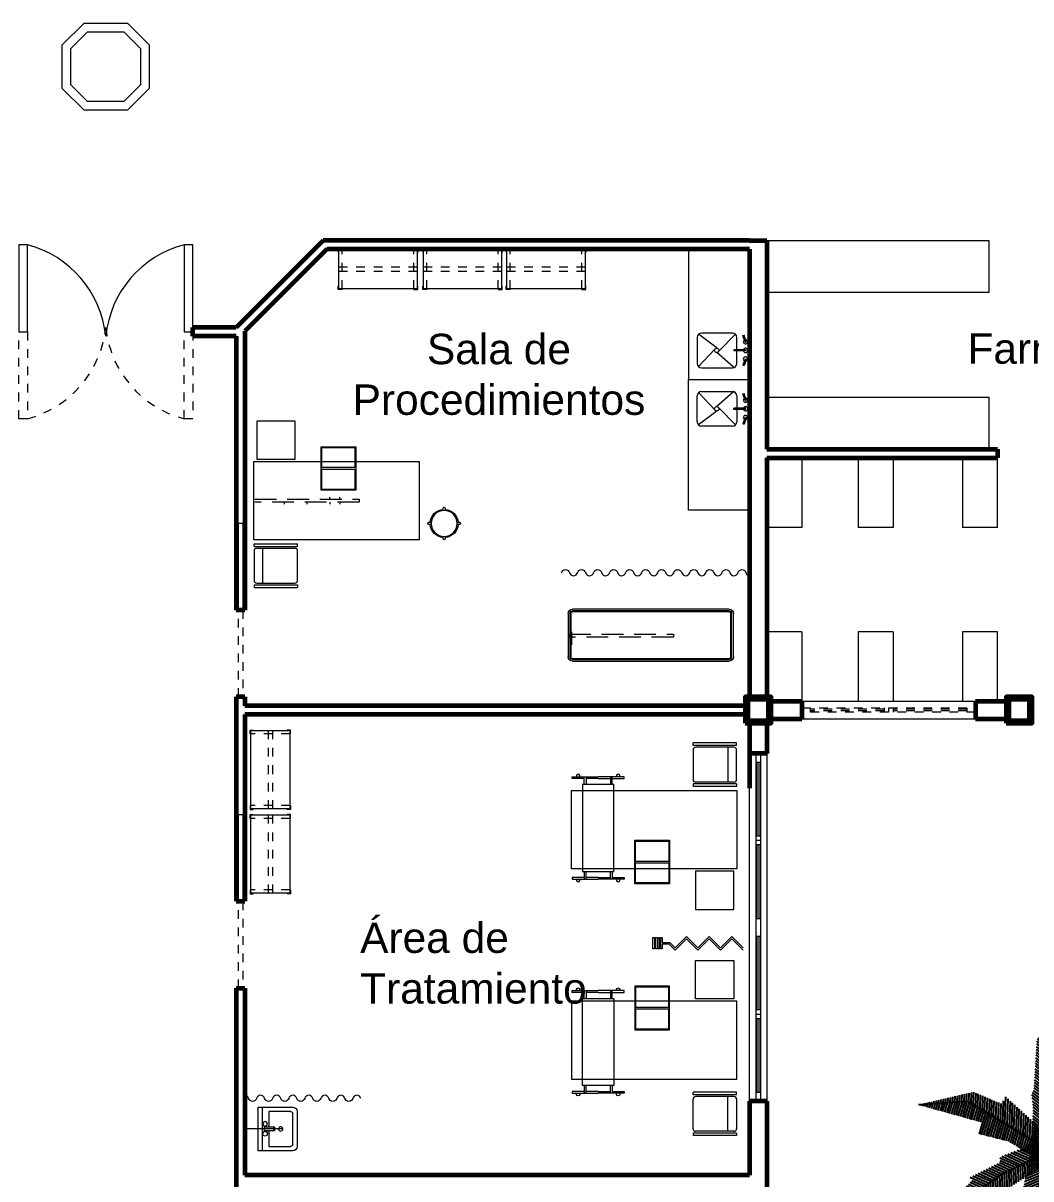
# Model space of a CAD drawing. Header units: millimetres. Extents: x 72 to 2370, y -203 to 794.
# Drawn here: x 1856.52 to 1868.11, y 282.69 to 295.98 of the extents above; entities that cross this region are included whole.
import ezdxf

# ---------------------------------------------------------------- set-up
doc = ezdxf.new("R2010")
doc.units = ezdxf.units.MM
for name, pattern in [('ACAD_ISO03W100', [30, 12, -18]), ('HIDDEN', [0.375, 0.25, -0.125]), ('HIDDEN5', [0.07, 0.04, -0.03])]:
    doc.linetypes.add(name, pattern=pattern)
doc.layers.add('BOSQUENUEVO', color=64, linetype='Continuous')
for name, color, linetype, lineweight in [('envolvente', 164, 'Continuous', 60), ('Estructura', 1, 'Continuous', 60), ('mobiliario', 252, 'Continuous', 9), ('puertas', 15, 'Continuous', 9), ('Texto', 250, 'Continuous', 9), ('ventanas', 132, 'Continuous', 9)]:
    doc.layers.add(name, color=color, linetype=linetype, lineweight=lineweight)
doc.styles.get("Standard").update_dxf_attribs({"font": 'arial.ttf'})

# ---------------------------------------------------------------- blocks, each defined once
blk = doc.blocks.new('10260204')
at = {"color": 8, "linetype": 'HIDDEN5'}
for p, q in [((0.05, -0.011), (0.05, -0.461)), ((0.873, -0.011), (0.873, -0.461)), ((0.011, -0.211), (0.911, -0.211)), ((0.011, -0.261), (0.911, -0.261))]:
    blk.add_line(p, q, dxfattribs=at)
for points in [[(0.05, -0.011), (0.05, -0.005), (0.005, -0.005), (0.005, -0.04), (0.011, -0.04)], [(0.873, -0.011), (0.873, -0.005), (0.918, -0.005), (0.918, -0.04), (0.911, -0.04)], [(0.05, -0.461), (0.05, -0.468), (0.005, -0.468), (0.005, -0.433), (0.011, -0.433)], [(0.873, -0.461), (0.873, -0.468), (0.918, -0.468), (0.918, -0.433), (0.911, -0.433)]]:
    blk.add_lwpolyline(points)
blk.add_lwpolyline([(0.011, -0.461), (0.011, -0.011), (0.911, -0.011), (0.911, -0.461)], close=True)
blk = doc.blocks.new('MESPRE')
for p, q in [((-0.9, 0), (0.9, 0)), ((-0.95, -0.55), (-0.95, -0.05)), ((-0.93, -0.55), (-0.93, -0.05)), ((-0.92, -0.55), (-0.92, -0.05)), ((-0.9, -0.02), (0.9, -0.02)), ((-0.9, -0.03), (0.9, -0.03)), ((0.92, -0.05), (0.92, -0.55)), ((0.93, -0.05), (0.93, -0.55)), ((0.95, -0.05), (0.95, -0.55)), ((0.9, -0.57), (-0.9, -0.57)), ((0.9, -0.58), (-0.9, -0.58)), ((0.9, -0.6), (-0.9, -0.6))]:
    blk.add_line(p, q)
for centre, radius, start, end in [((-0.9, -0.05), 0.05, 90, 180), ((-0.9, -0.05), 0.03, 90, 180), ((-0.9, -0.05), 0.02, 90, 180), ((0.9, -0.05), 0.05, 0, 90), ((0.9, -0.05), 0.03, 0, 90), ((0.9, -0.05), 0.02, 0, 90), ((-0.9, -0.55), 0.05, 180, 270), ((-0.9, -0.55), 0.03, 180, 270), ((-0.9, -0.55), 0.02, 180, 270), ((0.9, -0.55), 0.05, 270, 0), ((0.9, -0.55), 0.02, 270, 0), ((0.9, -0.55), 0.03, 270, 0)]:
    blk.add_arc(centre, radius, start, end)
blk = doc.blocks.new('31080102')
for points in [[(0.013, 0.149), (0.013, 0.175, 1), (-0.013, 0.175), (-0.013, 0.149)], [(-0.149, 0.013), (-0.175, 0.013, 1), (-0.175, -0.013), (-0.149, -0.013)], [(0.149, -0.013), (0.175, -0.013, 1), (0.175, 0.013), (0.149, 0.013)], [(-0.013, -0.149), (-0.013, -0.175, 1), (0.013, -0.175), (0.013, -0.149)]]:
    blk.add_lwpolyline(points, format="xyb")
blk.add_circle((0, 0), 0.15)
for start, end in [(94.4117, 175.5883), (4.4117, 85.5883), (184.4117, 265.5883), (274.4117, 355.5883)]:
    blk.add_arc((0, 0), 0.162, start, end)
blk = doc.blocks.new('M')
at = {"layer": 'mobiliario'}
for p, q in [((-0.62, 0.8), (-0.32, 0.8)), ((-0.62, 0.78), (-0.62, 0.8)), ((-0.48, 0.71), (-0.48, 0.8)), ((-0.48, 0.8), (-0.46, 0.8)), ((-0.46, 0.8), (-0.46, 0.71)), ((-0.02, 0.8), (-0.32, 0.8)), ((-0.18, 0.8), (-0.18, 0.71)), ((-0.16, 0.8), (-0.18, 0.8)), ((-0.16, 0.71), (-0.16, 0.8)), ((-0.02, 0.78), (-0.02, 0.8)), ((-0.48, 0.78), (-0.62, 0.78)), ((-0.32, 0.78), (-0.46, 0.78)), ((-0.32, 0.78), (-0.18, 0.78)), ((-0.16, 0.78), (-0.02, 0.78)), ((-0.48, -0.36), (-0.62, -0.36)), ((-0.62, -0.36), (-0.62, -0.38)), ((-0.62, -0.38), (-0.32, -0.38)), ((-0.48, -0.29), (-0.48, -0.38)), ((-0.48, -0.38), (-0.46, -0.38)), ((-0.46, -0.38), (-0.46, -0.29)), ((-0.32, -0.36), (-0.46, -0.36)), ((-0.32, -0.36), (-0.18, -0.36)), ((-0.02, -0.38), (-0.32, -0.38)), ((-0.18, -0.38), (-0.18, -0.29)), ((-0.16, -0.38), (-0.18, -0.38)), ((-0.16, -0.29), (-0.16, -0.38)), ((-0.16, -0.36), (-0.02, -0.36)), ((-0.02, -0.36), (-0.02, -0.38))]:
    blk.add_line(p, q, dxfattribs=at)
blk.add_lwpolyline([(-0.5, 0.71), (-0.5, -0.29), (-0.14, -0.29), (-0.14, 0.71)], close=True, dxfattribs=at)
for centre, start, end in [((-0.55, 0.81), 330, 210), ((-0.09, 0.81), 330, 210), ((-0.55, -0.39), 150, 30), ((-0.09, -0.39), 150, 30)]:
    blk.add_arc(centre, 0.02, start, end, dxfattribs=at)
blk = doc.blocks.new('LAVV')
for p, q in [((0, 0.25), (0, -0.25)), ((0.4, 0.25), (0, 0.25)), ((0.05, 0.25), (0.05, -0.25)), ((0.125, 0.2), (0.375, 0.2)), ((0.125, 0.019), (0.125, 0.2)), ((0.4, 0.175), (0.4, -0.175)), ((0.45, -0.2), (0.45, 0.2)), ((0.125, -0.2), (0.125, -0.019)), ((0, -0.25), (0.4, -0.25)), ((0.375, -0.2), (0.125, -0.2))]:
    blk.add_line(p, q)
for points in [[(0.275, 0), (-0.15, 0)], [(0.181, 0.019), (0.181, -0.019), (0.069, -0.019), (0.069, 0.019), (0.181, 0.019)], [(0.181, 0.019), (0.194, 0.019), (0.194, -0.019), (0.181, -0.019)]]:
    blk.add_lwpolyline(points)
for points in [[(0.093, 0.031), (0.108, 0.05), (0.103, 0.074), (0.081, 0.084), (0.06, 0.074), (0.054, 0.05), (0.069, 0.031)], [(0.093, -0.031), (0.108, -0.05), (0.103, -0.074), (0.081, -0.084), (0.06, -0.074), (0.054, -0.05), (0.069, -0.031)]]:
    blk.add_lwpolyline(points, close=True)
blk.add_circle((0.262, 0), 0.025)
for centre, radius, start, end in [((0.375, 0.175), 0.025, 0, 90), ((0.4, 0.2), 0.05, 0, 90), ((0.375, -0.175), 0.025, 270, 0), ((0.4, -0.2), 0.05, 270, 0)]:
    blk.add_arc(centre, radius, start, end)
blk = doc.blocks.new('*X73')
at = {"color": 0}
for p, q in [((6.863, 6.924), (7.084, 7.017)), ((6.875, 6.983), (6.984, 7.029)), ((6.804, 6.629), (7.242, 6.812)), ((6.816, 6.688), (7.263, 6.874)), ((6.827, 6.747), (7.284, 6.937)), ((6.839, 6.806), (7.285, 6.992)), ((6.851, 6.865), (7.185, 7.004)), ((6.756, 6.392), (7.158, 6.56)), ((6.768, 6.451), (7.179, 6.623)), ((6.78, 6.511), (7.2, 6.686)), ((6.792, 6.57), (7.221, 6.749)), ((6.702, 6.153), (7.074, 6.308)), ((6.718, 6.214), (7.095, 6.371)), ((6.731, 6.273), (7.116, 6.434)), ((6.743, 6.333), (7.137, 6.497)), ((6.614, 5.9), (6.991, 6.057)), ((6.635, 5.963), (7.012, 6.12)), ((6.657, 6.026), (7.032, 6.182)), ((6.68, 6.09), (7.053, 6.245)), ((6.616, 5.684), (6.907, 5.805)), ((6.619, 5.848), (6.97, 5.994)), ((6.625, 5.796), (6.949, 5.931)), ((6.627, 5.742), (6.928, 5.868)), ((6.573, 5.449), (6.823, 5.553)), ((6.584, 5.508), (6.844, 5.616)), ((6.594, 5.566), (6.865, 5.679)), ((6.605, 5.625), (6.886, 5.742)), ((6.529, 5.214), (6.739, 5.302)), ((6.54, 5.273), (6.76, 5.365)), ((6.551, 5.332), (6.781, 5.428)), ((6.562, 5.39), (6.802, 5.49)), ((6.486, 4.98), (6.655, 5.05)), ((6.497, 5.038), (6.676, 5.113)), ((6.508, 5.097), (6.697, 5.176)), ((6.519, 5.156), (6.718, 5.239)), ((6.443, 4.745), (6.571, 4.798)), ((6.454, 4.803), (6.592, 4.861)), ((6.464, 4.862), (6.613, 4.924)), ((6.475, 4.921), (6.634, 4.987)), ((6.446, 4.692), (6.551, 4.736)), ((6.466, 4.646), (6.53, 4.673)), ((6.485, 4.6), (6.509, 4.61))]:
    blk.add_line(p, q, dxfattribs=at)
blk = doc.blocks.new('*X74')
at = {"color": 0}
for p, q in [((7.462, 6.51), (7.233, 6.785)), ((7.48, 6.566), (7.252, 6.841)), ((7.499, 6.622), (7.27, 6.896)), ((7.518, 6.678), (7.289, 6.952)), ((7.536, 6.733), (7.376, 6.926)), ((7.388, 6.287), (7.159, 6.562)), ((7.406, 6.343), (7.177, 6.617)), ((7.425, 6.399), (7.196, 6.673)), ((7.443, 6.454), (7.215, 6.729)), ((7.295, 6.008), (7.066, 6.283)), ((7.313, 6.064), (7.084, 6.338)), ((7.332, 6.119), (7.103, 6.394)), ((7.35, 6.175), (7.122, 6.45)), ((7.369, 6.231), (7.14, 6.506)), ((7.22, 5.785), (6.991, 6.059)), ((7.239, 5.84), (7.01, 6.115)), ((7.257, 5.896), (7.029, 6.171)), ((7.276, 5.952), (7.047, 6.227)), ((7.071, 5.573), (6.899, 5.78)), ((7.104, 5.612), (6.917, 5.836)), ((7.137, 5.65), (6.936, 5.892)), ((7.17, 5.689), (6.954, 5.948)), ((7.202, 5.729), (6.973, 6.003)), ((6.991, 5.357), (6.824, 5.557)), ((7.01, 5.412), (6.843, 5.613)), ((7.029, 5.467), (6.861, 5.669)), ((7.048, 5.522), (6.88, 5.724)), ((6.896, 5.08), (6.731, 5.278)), ((6.915, 5.136), (6.75, 5.334)), ((6.934, 5.191), (6.768, 5.39)), ((6.953, 5.246), (6.787, 5.445)), ((6.972, 5.301), (6.806, 5.501)), ((6.81, 4.871), (6.657, 5.055)), ((6.838, 4.915), (6.675, 5.111)), ((6.857, 4.97), (6.694, 5.166)), ((6.877, 5.025), (6.713, 5.222)), ((6.649, 4.674), (6.564, 4.776)), ((6.684, 4.71), (6.582, 4.831)), ((6.718, 4.747), (6.601, 4.887)), ((6.748, 4.788), (6.62, 4.943)), ((6.779, 4.83), (6.638, 4.999)), ((6.535, 4.576), (6.508, 4.608)), ((6.58, 4.601), (6.527, 4.664)), ((6.614, 4.637), (6.545, 4.72))]:
    blk.add_line(p, q, dxfattribs=at)
blk = doc.blocks.new('*X77')
at = {"color": 0}
for p, q in [((6.578, 7.011), (6.971, 6.833)), ((6.644, 7.036), (7.03, 6.861)), ((6.709, 7.061), (7.089, 6.889)), ((6.775, 7.087), (7.149, 6.917)), ((6.84, 7.112), (7.208, 6.945)), ((6.906, 7.137), (7.267, 6.974)), ((6.972, 7.162), (7.271, 7.027)), ((7.037, 7.187), (7.198, 7.115)), ((7.103, 7.212), (7.124, 7.203)), ((6.204, 6.851), (6.616, 6.665)), ((6.215, 6.791), (6.556, 6.637)), ((6.25, 6.885), (6.675, 6.693)), ((6.316, 6.91), (6.734, 6.721)), ((6.381, 6.936), (6.793, 6.749)), ((6.447, 6.961), (6.852, 6.777)), ((6.512, 6.986), (6.912, 6.805)), ((5.734, 6.515), (6.062, 6.367)), ((5.792, 6.544), (6.109, 6.4)), ((5.85, 6.572), (6.156, 6.434)), ((5.908, 6.601), (6.203, 6.467)), ((5.966, 6.63), (6.26, 6.496)), ((6.023, 6.658), (6.319, 6.524)), ((6.081, 6.687), (6.379, 6.552)), ((6.139, 6.716), (6.438, 6.581)), ((6.197, 6.744), (6.497, 6.609)), ((5.524, 6.281), (5.78, 6.165)), ((5.56, 6.429), (5.921, 6.266)), ((5.563, 6.318), (5.827, 6.199)), ((5.601, 6.356), (5.874, 6.232)), ((5.618, 6.458), (5.968, 6.299)), ((5.676, 6.486), (6.015, 6.333)), ((5.255, 6.019), (5.45, 5.93)), ((5.293, 6.056), (5.497, 5.963)), ((5.332, 6.093), (5.544, 5.997)), ((5.37, 6.131), (5.591, 6.031)), ((5.409, 6.168), (5.638, 6.064)), ((5.447, 6.206), (5.686, 6.098)), ((5.486, 6.243), (5.733, 6.131)), ((5.072, 5.772), (5.168, 5.728)), ((5.092, 5.818), (5.215, 5.762)), ((5.112, 5.864), (5.262, 5.795)), ((5.139, 5.906), (5.309, 5.829)), ((5.178, 5.944), (5.356, 5.863)), ((5.216, 5.981), (5.403, 5.896)), ((5.013, 5.634), (5.027, 5.627)), ((5.032, 5.68), (5.074, 5.661)), ((5.052, 5.726), (5.121, 5.695))]:
    blk.add_line(p, q, dxfattribs=at)
blk = doc.blocks.new('*X78')
at = {"color": 0}
for p, q in [((6.857, 6.488), (6.848, 6.775)), ((6.906, 6.519), (6.897, 6.798)), ((6.955, 6.55), (6.947, 6.822)), ((7.004, 6.582), (6.996, 6.845)), ((7.053, 6.613), (7.045, 6.868)), ((7.102, 6.644), (7.095, 6.892)), ((7.151, 6.675), (7.144, 6.915)), ((7.2, 6.707), (7.193, 6.939)), ((7.249, 6.738), (7.243, 6.962)), ((7.298, 6.769), (7.292, 6.985)), ((7.348, 6.8), (7.343, 6.941)), ((7.397, 6.832), (7.395, 6.88)), ((6.315, 6.202), (6.306, 6.518)), ((6.365, 6.206), (6.355, 6.541)), ((6.415, 6.21), (6.404, 6.565)), ((6.464, 6.238), (6.454, 6.588)), ((6.513, 6.269), (6.503, 6.611)), ((6.562, 6.3), (6.552, 6.635)), ((6.611, 6.332), (6.601, 6.658)), ((6.66, 6.363), (6.651, 6.681)), ((6.71, 6.394), (6.7, 6.705)), ((6.759, 6.425), (6.749, 6.728)), ((6.808, 6.457), (6.799, 6.752)), ((5.922, 5.972), (5.913, 6.261)), ((5.971, 6.002), (5.962, 6.296)), ((6.02, 6.031), (6.011, 6.331)), ((6.069, 6.061), (6.06, 6.366)), ((6.118, 6.09), (6.109, 6.401)), ((6.168, 6.12), (6.158, 6.436)), ((6.217, 6.15), (6.207, 6.471)), ((6.266, 6.179), (6.256, 6.494)), ((5.578, 5.765), (5.57, 6.016)), ((5.627, 5.795), (5.619, 6.051)), ((5.676, 5.824), (5.668, 6.086)), ((5.725, 5.854), (5.717, 6.121)), ((5.775, 5.883), (5.766, 6.156)), ((5.824, 5.913), (5.815, 6.191)), ((5.873, 5.942), (5.864, 6.226)), ((5.233, 5.586), (5.228, 5.771)), ((5.283, 5.587), (5.277, 5.806)), ((5.332, 5.617), (5.326, 5.841)), ((5.382, 5.647), (5.375, 5.876)), ((5.431, 5.676), (5.424, 5.911)), ((5.48, 5.706), (5.473, 5.946)), ((5.529, 5.735), (5.522, 5.981)), ((5.033, 5.606), (5.032, 5.631)), ((5.083, 5.601), (5.081, 5.666)), ((5.133, 5.596), (5.13, 5.701)), ((5.183, 5.591), (5.179, 5.736))]:
    blk.add_line(p, q, dxfattribs=at)
blk = doc.blocks.new('*X80')
at = {"color": 0}
for p, q in [((7.304, 7.045), (7.495, 7.177)), ((7.306, 7.108), (7.432, 7.195)), ((7.307, 6.987), (7.558, 7.16)), ((7.309, 7.17), (7.369, 7.212)), ((7.359, 6.962), (7.62, 7.142)), ((7.41, 6.936), (7.683, 7.125)), ((7.461, 6.911), (7.746, 7.107)), ((7.513, 6.886), (7.808, 7.09)), ((7.564, 6.861), (7.871, 7.073)), ((7.615, 6.835), (7.934, 7.055)), ((7.667, 6.81), (7.997, 7.038)), ((7.718, 6.785), (8.059, 7.02)), ((7.769, 6.759), (8.122, 7.003)), ((7.821, 6.734), (8.185, 6.985)), ((7.872, 6.709), (8.247, 6.968)), ((7.924, 6.683), (8.31, 6.95)), ((7.975, 6.658), (8.373, 6.933)), ((8.026, 6.633), (8.436, 6.915)), ((8.078, 6.608), (8.498, 6.898)), ((8.129, 6.582), (8.561, 6.88)), ((8.18, 6.557), (8.624, 6.863)), ((8.232, 6.532), (8.686, 6.845)), ((8.283, 6.506), (8.749, 6.828)), ((8.334, 6.481), (8.812, 6.81)), ((8.386, 6.456), (8.769, 6.72)), ((8.437, 6.43), (8.747, 6.644)), ((8.489, 6.405), (8.791, 6.614)), ((8.54, 6.38), (8.835, 6.584)), ((8.591, 6.354), (8.879, 6.553)), ((8.643, 6.329), (8.924, 6.523)), ((8.694, 6.304), (8.968, 6.493)), ((8.745, 6.279), (9.012, 6.462)), ((8.797, 6.253), (9.056, 6.432)), ((8.848, 6.228), (9.1, 6.402)), ((8.899, 6.203), (9.144, 6.371)), ((8.951, 6.177), (9.188, 6.341)), ((9.002, 6.152), (9.232, 6.311)), ((9.054, 6.127), (9.276, 6.28)), ((9.105, 6.101), (9.296, 6.233)), ((9.156, 6.076), (9.313, 6.184)), ((9.188, 6.037), (9.33, 6.136)), ((9.212, 5.993), (9.348, 6.087)), ((9.236, 5.949), (9.365, 6.038)), ((9.26, 5.905), (9.382, 5.989)), ((9.284, 5.86), (9.399, 5.94)), ((9.308, 5.816), (9.416, 5.891)), ((9.332, 5.772), (9.434, 5.842)), ((9.356, 5.728), (9.451, 5.793)), ((9.38, 5.684), (9.468, 5.744)), ((9.404, 5.64), (9.485, 5.696)), ((9.428, 5.596), (9.502, 5.647)), ((9.452, 5.551), (9.519, 5.598)), ((9.476, 5.507), (9.537, 5.549)), ((9.5, 5.463), (9.554, 5.5)), ((9.524, 5.419), (9.571, 5.451)), ((9.549, 5.375), (9.588, 5.402)), ((9.573, 5.331), (9.605, 5.353)), ((9.597, 5.287), (9.623, 5.304)), ((9.621, 5.242), (9.64, 5.256)), ((9.645, 5.198), (9.657, 5.207)), ((9.669, 5.154), (9.674, 5.158))]:
    blk.add_line(p, q, dxfattribs=at)
blk = doc.blocks.new('*X79')
at = {"color": 0}
for p, q in [((7.234, 6.712), (7.423, 6.93)), ((7.259, 6.818), (7.377, 6.953)), ((7.273, 6.681), (7.47, 6.907)), ((7.285, 6.924), (7.33, 6.976)), ((7.32, 6.659), (7.516, 6.884)), ((7.366, 6.636), (7.562, 6.861)), ((7.412, 6.613), (7.609, 6.839)), ((7.459, 6.59), (7.655, 6.816)), ((7.505, 6.567), (7.702, 6.793)), ((7.551, 6.544), (7.748, 6.77)), ((7.598, 6.521), (7.794, 6.747)), ((7.644, 6.498), (7.841, 6.724)), ((7.69, 6.475), (7.887, 6.701)), ((7.737, 6.452), (7.934, 6.679)), ((7.783, 6.43), (7.98, 6.656)), ((7.829, 6.407), (8.026, 6.633)), ((7.876, 6.384), (8.073, 6.61)), ((7.922, 6.361), (8.119, 6.587)), ((7.969, 6.338), (8.165, 6.564)), ((8.005, 6.304), (8.212, 6.541)), ((8.041, 6.269), (8.258, 6.519)), ((8.078, 6.235), (8.305, 6.496)), ((8.114, 6.201), (8.351, 6.473)), ((8.151, 6.167), (8.397, 6.45)), ((8.187, 6.132), (8.444, 6.427)), ((8.224, 6.098), (8.49, 6.404)), ((8.26, 6.064), (8.537, 6.381)), ((8.297, 6.03), (8.583, 6.359)), ((8.333, 5.995), (8.629, 6.336)), ((8.37, 5.961), (8.676, 6.313)), ((8.406, 5.927), (8.722, 6.29)), ((8.443, 5.893), (8.769, 6.267)), ((8.648, 6.052), (8.815, 6.244)), ((8.686, 6.02), (8.861, 6.221)), ((8.723, 5.986), (8.908, 6.199)), ((8.76, 5.953), (8.954, 6.176)), ((8.797, 5.919), (9.001, 6.153)), ((8.835, 5.886), (9.047, 6.13)), ((8.872, 5.853), (9.093, 6.107)), ((8.909, 5.819), (9.14, 6.084)), ((8.946, 5.786), (9.179, 6.053)), ((8.983, 5.752), (9.204, 6.006)), ((9.021, 5.719), (9.23, 5.959)), ((9.058, 5.686), (9.255, 5.913)), ((9.095, 5.652), (9.281, 5.866)), ((9.132, 5.619), (9.306, 5.819)), ((9.169, 5.585), (9.332, 5.772)), ((9.207, 5.552), (9.358, 5.725)), ((9.244, 5.518), (9.383, 5.678)), ((9.281, 5.485), (9.409, 5.632)), ((9.318, 5.452), (9.434, 5.585)), ((9.355, 5.418), (9.46, 5.538)), ((9.393, 5.385), (9.485, 5.491)), ((9.43, 5.351), (9.511, 5.444)), ((9.467, 5.318), (9.536, 5.397)), ((9.504, 5.285), (9.562, 5.351)), ((9.542, 5.251), (9.587, 5.304)), ((9.579, 5.218), (9.613, 5.257)), ((9.616, 5.184), (9.638, 5.21)), ((9.653, 5.151), (9.664, 5.163))]:
    blk.add_line(p, q, dxfattribs=at)
blk = doc.blocks.new('*X76')
at = {"color": 0}
for p, q in [((7.324, 6.95), (7.329, 6.95)), ((7.352, 6.9), (7.364, 6.9)), ((7.379, 6.85), (7.398, 6.85)), ((7.407, 6.8), (7.433, 6.8)), ((7.435, 6.75), (7.467, 6.75)), ((7.463, 6.7), (7.502, 6.7)), ((7.491, 6.65), (7.536, 6.65)), ((7.519, 6.6), (7.571, 6.6)), ((7.546, 6.55), (7.605, 6.55)), ((7.574, 6.5), (7.64, 6.5)), ((7.602, 6.45), (7.675, 6.45)), ((7.63, 6.4), (7.709, 6.4)), ((7.658, 6.35), (7.744, 6.35)), ((7.686, 6.3), (7.778, 6.3)), ((7.714, 6.25), (7.813, 6.25)), ((7.741, 6.2), (7.847, 6.2)), ((7.769, 6.15), (7.882, 6.15)), ((7.797, 6.1), (7.917, 6.1)), ((7.825, 6.05), (7.951, 6.05)), ((7.853, 6), (7.986, 6)), ((7.881, 5.95), (8.02, 5.95)), ((7.909, 5.9), (8.055, 5.9)), ((7.936, 5.85), (8.089, 5.85)), ((7.964, 5.8), (8.124, 5.8)), ((7.992, 5.75), (8.158, 5.75)), ((8.02, 5.7), (8.193, 5.7)), ((8.048, 5.65), (8.228, 5.65)), ((8.076, 5.6), (8.262, 5.6)), ((8.103, 5.55), (8.297, 5.55)), ((8.131, 5.5), (8.331, 5.5)), ((8.159, 5.45), (8.366, 5.45)), ((8.187, 5.4), (8.301, 5.4)), ((8.215, 5.35), (8.31, 5.35)), ((8.243, 5.3), (8.319, 5.3)), ((8.271, 5.25), (8.329, 5.25)), ((8.288, 5.2), (8.338, 5.2)), ((8.3, 5.15), (8.347, 5.15)), ((8.313, 5.1), (8.356, 5.1)), ((8.325, 5.05), (8.366, 5.05)), ((8.338, 5), (8.375, 5)), ((8.35, 4.95), (8.384, 4.95)), ((8.363, 4.9), (8.393, 4.9)), ((8.375, 4.85), (8.402, 4.85)), ((8.388, 4.8), (8.412, 4.8)), ((8.4, 4.75), (8.421, 4.75)), ((8.413, 4.7), (8.43, 4.7)), ((8.425, 4.65), (8.439, 4.65)), ((8.438, 4.6), (8.449, 4.6)), ((8.45, 4.55), (8.458, 4.55)), ((8.463, 4.5), (8.467, 4.5)), ((8.475, 4.45), (8.476, 4.45))]:
    blk.add_line(p, q, dxfattribs=at)
blk = doc.blocks.new('*X75')
at = {"color": 0}
for p, q in [((7.306, 6.959), (7.314, 6.968)), ((7.316, 6.896), (7.34, 6.922)), ((7.326, 6.832), (7.365, 6.876)), ((7.335, 6.769), (7.391, 6.83)), ((7.345, 6.705), (7.416, 6.783)), ((7.355, 6.642), (7.442, 6.737)), ((7.364, 6.578), (7.468, 6.691)), ((7.374, 6.515), (7.493, 6.645)), ((7.384, 6.451), (7.519, 6.599)), ((7.393, 6.388), (7.545, 6.553)), ((7.403, 6.324), (7.57, 6.507)), ((7.413, 6.261), (7.596, 6.461)), ((7.423, 6.197), (7.622, 6.415)), ((7.432, 6.134), (7.647, 6.369)), ((7.442, 6.07), (7.673, 6.323)), ((7.452, 6.006), (7.699, 6.277)), ((7.461, 5.943), (7.724, 6.231)), ((7.471, 5.879), (7.75, 6.185)), ((7.481, 5.816), (7.776, 6.139)), ((7.49, 5.752), (7.801, 6.093)), ((7.5, 5.689), (7.827, 6.047)), ((7.645, 5.773), (7.853, 6.001)), ((7.664, 5.72), (7.878, 5.955)), ((7.684, 5.668), (7.904, 5.908)), ((7.703, 5.615), (7.929, 5.862)), ((7.723, 5.562), (7.955, 5.816)), ((7.742, 5.509), (7.981, 5.77)), ((7.51, 5.625), (7.557, 5.677)), ((7.761, 5.456), (8.006, 5.724)), ((7.781, 5.403), (8.032, 5.678)), ((7.8, 5.35), (8.058, 5.632)), ((7.82, 5.297), (8.083, 5.586)), ((7.839, 5.245), (8.109, 5.54)), ((7.859, 5.192), (8.135, 5.494)), ((7.878, 5.139), (8.16, 5.448)), ((7.897, 5.086), (8.186, 5.402)), ((8.008, 5.132), (8.212, 5.356)), ((8.036, 5.09), (8.237, 5.31)), ((8.065, 5.047), (8.263, 5.264)), ((8.094, 5.004), (8.284, 5.213)), ((8.122, 4.962), (8.299, 5.155)), ((8.151, 4.919), (8.313, 5.097)), ((8.18, 4.876), (8.328, 5.038)), ((8.209, 4.834), (8.343, 4.98)), ((8.237, 4.791), (8.357, 4.922)), ((8.266, 4.748), (8.372, 4.864)), ((8.295, 4.705), (8.386, 4.806)), ((8.323, 4.663), (8.401, 4.747)), ((8.352, 4.62), (8.415, 4.689)), ((8.381, 4.577), (8.43, 4.631)), ((8.41, 4.535), (8.444, 4.573)), ((8.438, 4.492), (8.459, 4.515)), ((8.467, 4.449), (8.473, 4.456))]:
    blk.add_line(p, q, dxfattribs=at)
blk = doc.blocks.new('ARB16')
for points in [[(0.025, -0.003), (-0.153, 2.167)], [(0.025, -0.003), (0.504, 0.913), (1.281, 1.916)], [(0.025, -0.003), (-1.497, 0.92), (-2.419, 0.857)], [(0.025, -0.003), (1.656, 0.535), (2.249, 0.926)], [(0.025, -0.003), (-0.908, -0.446), (-1.941, -1.184)], [(0.025, -0.003), (-0.663, -2.069)], [(0.025, -0.003), (1.623, -0.79), (2.065, -1.602)], [(0.025, -0.003), (0.861, -1.504), (1.033, -2.192)]]:
    blk.add_lwpolyline(points)
at = {"xscale": -0.8550237249794747, "yscale": 0.8550237249794747, "zscale": 0.8550237249794747}
for name, p, rotation in [('*X73', (-4.622, 7.283), 166.2803685724027), ('*X74', (-4.622, 7.283), 166.2803685724027), ('*X77', (6.238, 6.005), 87.7934113527195), ('*X78', (6.238, 6.005), 87.7934113527195), ('*X80', (-1.655, -8.481), 302.5390603787091), ('*X79', (-1.655, -8.481), 302.5390603787091), ('*X75', (-0.524, 8.622), 137.3938790022308), ('*X76', (-0.524, 8.622), 137.3938790022308)]:
    blk.add_blockref(name, p, dxfattribs=dict(at, rotation=rotation))
at = {"xscale": 0.8550237249794747, "yscale": 0.8550237249794747, "zscale": 0.8550237249794747}
for name in ['*X77', '*X73', '*X80', '*X78', '*X74', '*X79', '*X75', '*X76']:
    blk.add_blockref(name, (-6.217, -5.98), dxfattribs=at)

msp = doc.modelspace()

# ---------------------------------------------------------------- linework, layer by layer
at = {"layer": 'envolvente'}
for p, q in [((1859.974, 293.48), (1858.974, 292.48)), ((1860.015, 293.38), (1859.074, 292.439)), ((1864.874, 293.48), (1859.974, 293.48)), ((1864.874, 293.38), (1860.015, 293.38)), ((1864.874, 293.48), (1865.074, 293.48)), ((1864.874, 293.38), (1864.874, 288.23)), ((1865.074, 293.48), (1865.074, 291.08)), ((1858.974, 292.48), (1858.474, 292.48)), ((1858.474, 292.38), (1858.474, 292.48)), ((1859.074, 292.439), (1859.074, 289.23)), ((1858.974, 292.38), (1858.474, 292.38)), ((1858.974, 292.38), (1858.974, 289.23)), ((1865.074, 291.08), (1867.724, 291.08)), ((1865.074, 290.98), (1865.074, 288.23)), ((1865.074, 290.98), (1867.724, 290.98)), ((1867.724, 291.08), (1867.724, 290.98)), ((1859.074, 289.23), (1858.974, 289.23)), ((1858.974, 288.23), (1858.974, 285.88)), ((1859.074, 288.23), (1858.974, 288.23)), ((1859.074, 288.23), (1859.074, 288.13)), ((1864.824, 288.13), (1859.074, 288.13)), ((1865.124, 288.18), (1865.474, 288.18)), ((1865.474, 288.18), (1865.474, 287.98)), ((1867.474, 288.18), (1867.824, 288.18)), ((1867.474, 288.18), (1867.474, 287.98)), ((1859.074, 288.03), (1859.074, 285.88)), ((1864.824, 288.03), (1859.074, 288.03)), ((1864.874, 287.93), (1864.874, 287.58)), ((1864.874, 287.93), (1864.874, 287.18)), ((1865.074, 287.93), (1865.074, 287.58)), ((1865.124, 287.98), (1865.474, 287.98)), ((1867.474, 287.98), (1867.824, 287.98)), ((1865.074, 287.58), (1864.874, 287.58)), ((1858.974, 285.88), (1859.074, 285.88)), ((1858.974, 284.88), (1858.974, 282.53)), ((1858.974, 284.88), (1859.074, 284.88)), ((1859.074, 284.88), (1859.074, 282.73)), ((1865.074, 283.58), (1864.874, 283.58)), ((1864.874, 283.58), (1864.874, 282.73)), ((1865.074, 283.58), (1865.074, 282.58)), ((1864.874, 282.73), (1859.074, 282.73))]:
    msp.add_line(p, q, dxfattribs=at)
at = {"layer": 'envolvente', "lineweight": 9}
for p, q in [((1865.474, 288.18), (1867.474, 288.18)), ((1865.474, 287.98), (1867.474, 287.98)), ((1864.874, 283.58), (1864.874, 287.58)), ((1865.074, 287.58), (1865.074, 283.58))]:
    msp.add_line(p, q, dxfattribs=at)
at = {"layer": 'Estructura'}
for points in [[(1864.824, 287.93), (1865.124, 287.93), (1865.124, 288.23), (1864.824, 288.23)], [(1864.854, 287.96), (1865.094, 287.96), (1865.094, 288.2), (1864.854, 288.2)], [(1867.824, 287.93), (1868.124, 287.93), (1868.124, 288.23), (1867.824, 288.23)], [(1867.854, 287.96), (1868.094, 287.96), (1868.094, 288.2), (1867.854, 288.2)]]:
    msp.add_lwpolyline(points, close=True, dxfattribs=at)
at = {"layer": 'mobiliario'}
for p, q in [((1865.074, 293.48), (1867.624, 293.48)), ((1867.624, 293.48), (1867.624, 292.88)), ((1867.624, 292.88), (1865.074, 292.88)), ((1864.272, 292.366), (1864.272, 292.066)), ((1864.678, 292.416), (1864.322, 292.416)), ((1864.728, 292.066), (1864.728, 292.366)), ((1864.322, 292.016), (1864.678, 292.016)), ((1864.272, 291.394), (1864.272, 291.694)), ((1864.322, 291.744), (1864.678, 291.744)), ((1864.728, 291.694), (1864.728, 291.394)), ((1865.074, 291.68), (1867.624, 291.68)), ((1867.624, 291.68), (1867.624, 291.08)), ((1864.678, 291.344), (1864.322, 291.344)), ((1859.949, 291.108), (1860.349, 291.108)), ((1859.949, 290.608), (1859.949, 291.108)), ((1860.349, 291.108), (1860.349, 290.608)), ((1859.959, 291.098), (1860.339, 291.098)), ((1859.959, 290.868), (1859.959, 291.098)), ((1860.339, 291.098), (1860.339, 290.868)), ((1865.474, 290.98), (1865.474, 290.18)), ((1866.124, 290.98), (1866.124, 290.18)), ((1866.524, 290.98), (1866.524, 290.18)), ((1867.324, 290.98), (1867.324, 290.18)), ((1867.724, 290.18), (1867.724, 290.98)), ((1860.339, 290.868), (1859.959, 290.868)), ((1860.339, 290.848), (1859.959, 290.848)), ((1859.959, 290.618), (1859.959, 290.848)), ((1860.339, 290.848), (1860.339, 290.618)), ((1860.349, 290.868), (1860.35, 290.868)), ((1860.349, 290.848), (1860.35, 290.848)), ((1860.349, 290.608), (1859.949, 290.608)), ((1860.339, 290.618), (1859.959, 290.618)), ((1859.523, 290.47), (1859.523, 290.447)), ((1859.786, 290.47), (1859.786, 290.447)), ((1860.049, 290.505), (1860.049, 290.528)), ((1860.049, 290.47), (1860.049, 290.447)), ((1860.166, 290.505), (1860.166, 290.528)), ((1860.166, 290.47), (1860.166, 290.447)), ((1860.386, 290.505), (1860.386, 290.47)), ((1865.474, 290.18), (1865.074, 290.18)), ((1866.524, 290.18), (1866.124, 290.18)), ((1867.724, 290.18), (1867.324, 290.18)), ((1859.179, 289.99), (1859.679, 289.99)), ((1859.179, 289.96), (1859.179, 289.99)), ((1859.179, 289.96), (1859.679, 289.96)), ((1859.179, 289.91), (1859.179, 289.57)), ((1859.209, 289.94), (1859.649, 289.94)), ((1859.279, 289.54), (1859.279, 289.94)), ((1859.679, 289.96), (1859.679, 289.99)), ((1859.679, 289.57), (1859.679, 289.91)), ((1859.179, 289.52), (1859.679, 289.52)), ((1859.179, 289.52), (1859.179, 289.49)), ((1859.209, 289.54), (1859.649, 289.54)), ((1859.679, 289.52), (1859.679, 289.49)), ((1859.179, 289.49), (1859.679, 289.49)), ((1865.474, 288.98), (1865.074, 288.98)), ((1865.474, 288.98), (1865.474, 288.18)), ((1866.124, 288.98), (1866.124, 288.18)), ((1866.524, 288.98), (1866.124, 288.98)), ((1866.524, 288.98), (1866.524, 288.18)), ((1867.324, 288.98), (1867.324, 288.18)), ((1867.724, 288.98), (1867.324, 288.98)), ((1867.724, 288.18), (1867.724, 288.98)), ((1864.726, 287.701), (1864.226, 287.701)), ((1864.226, 287.671), (1864.226, 287.701)), ((1864.726, 287.671), (1864.226, 287.671)), ((1864.696, 287.651), (1864.256, 287.651)), ((1864.626, 287.651), (1864.626, 287.251)), ((1864.726, 287.671), (1864.726, 287.701)), ((1864.226, 287.621), (1864.226, 287.281)), ((1864.726, 287.281), (1864.726, 287.621)), ((1864.696, 287.251), (1864.256, 287.251)), ((1864.726, 287.231), (1864.226, 287.231)), ((1864.226, 287.231), (1864.226, 287.201)), ((1864.726, 287.201), (1864.226, 287.201)), ((1864.726, 287.231), (1864.726, 287.201)), ((1863.555, 286.082), (1863.555, 286.582)), ((1863.555, 286.582), (1863.955, 286.582)), ((1863.565, 286.342), (1863.565, 286.572)), ((1863.565, 286.572), (1863.945, 286.572)), ((1863.945, 286.572), (1863.945, 286.342)), ((1863.955, 286.582), (1863.955, 286.082)), ((1863.555, 286.342), (1863.555, 286.342)), ((1863.555, 286.322), (1863.555, 286.322)), ((1863.565, 286.342), (1863.945, 286.342)), ((1863.565, 286.092), (1863.565, 286.322)), ((1863.565, 286.322), (1863.945, 286.322)), ((1863.945, 286.322), (1863.945, 286.092)), ((1863.955, 286.082), (1863.555, 286.082)), ((1863.945, 286.092), (1863.565, 286.092)), ((1863.855, 285.462), (1863.872, 285.462)), ((1863.855, 285.332), (1863.855, 285.462)), ((1863.872, 285.462), (1863.872, 285.406)), ((1863.872, 285.406), (1863.957, 285.406)), ((1863.957, 285.406), (1864.018, 285.344)), ((1864.018, 285.344), (1864.149, 285.475)), ((1864.149, 285.45), (1864.018, 285.32)), ((1864.149, 285.475), (1864.279, 285.344)), ((1864.279, 285.32), (1864.149, 285.45)), ((1864.279, 285.344), (1864.409, 285.475)), ((1864.409, 285.45), (1864.279, 285.32)), ((1864.409, 285.475), (1864.54, 285.344)), ((1864.54, 285.32), (1864.409, 285.45)), ((1864.54, 285.344), (1864.67, 285.475)), ((1864.67, 285.45), (1864.54, 285.32)), ((1864.67, 285.475), (1864.8, 285.344)), ((1864.8, 285.32), (1864.67, 285.45)), ((1863.872, 285.332), (1863.855, 285.332)), ((1863.949, 285.388), (1863.872, 285.388)), ((1863.872, 285.388), (1863.872, 285.332)), ((1864.018, 285.32), (1863.949, 285.388)), ((1863.955, 284.903), (1863.555, 284.903)), ((1863.555, 284.903), (1863.555, 284.403)), ((1863.945, 284.893), (1863.565, 284.893)), ((1863.565, 284.893), (1863.565, 284.663)), ((1863.945, 284.663), (1863.945, 284.893)), ((1863.955, 284.403), (1863.955, 284.903)), ((1863.555, 284.663), (1863.555, 284.663)), ((1863.555, 284.643), (1863.555, 284.643)), ((1863.565, 284.663), (1863.945, 284.663)), ((1863.565, 284.643), (1863.945, 284.643)), ((1863.565, 284.643), (1863.565, 284.413)), ((1863.945, 284.413), (1863.945, 284.643)), ((1863.555, 284.403), (1863.955, 284.403)), ((1863.565, 284.413), (1863.945, 284.413)), ((1864.226, 283.655), (1864.226, 283.685)), ((1864.726, 283.685), (1864.226, 283.685)), ((1864.726, 283.655), (1864.726, 283.685)), ((1864.726, 283.655), (1864.226, 283.655)), ((1864.226, 283.265), (1864.226, 283.605)), ((1864.696, 283.635), (1864.256, 283.635)), ((1864.626, 283.235), (1864.626, 283.635)), ((1864.726, 283.605), (1864.726, 283.265)), ((1864.226, 283.215), (1864.226, 283.185)), ((1864.726, 283.215), (1864.226, 283.215)), ((1864.726, 283.185), (1864.226, 283.185)), ((1864.696, 283.235), (1864.256, 283.235)), ((1864.726, 283.215), (1864.726, 283.185))]:
    msp.add_line(p, q, dxfattribs=at)
at = {"layer": 'mobiliario', "linetype": 'HIDDEN'}
for p, q in [((1859.186, 290.505), (1860.386, 290.505)), ((1860.386, 290.47), (1859.186, 290.47))]:
    msp.add_line(p, q, dxfattribs=at)
at = {"layer": 'mobiliario'}
for points in [[(1857.224, 295.98), (1857.724, 295.98), (1857.974, 295.73), (1857.974, 295.23), (1857.724, 294.98), (1857.224, 294.98), (1856.974, 295.23), (1856.974, 295.73)], [(1857.265, 295.88), (1857.682, 295.88), (1857.874, 295.689), (1857.874, 295.272), (1857.682, 295.08), (1857.265, 295.08), (1857.074, 295.272), (1857.074, 295.689)], [(1864.174, 293.38), (1864.174, 291.88), (1864.874, 291.88), (1864.874, 293.38)], [(1864.174, 290.38), (1864.174, 291.88), (1864.874, 291.88), (1864.874, 290.38)], [(1859.651, 291.404), (1859.211, 291.404), (1859.211, 290.964), (1859.651, 290.964)], [(1861.075, 290.038), (1859.175, 290.038), (1859.175, 290.938), (1861.075, 290.938)], [(1862.829, 287.153), (1864.729, 287.153), (1864.729, 286.253), (1862.829, 286.253)], [(1864.253, 285.787), (1864.693, 285.787), (1864.693, 286.227), (1864.253, 286.227)], [(1863.781, 285.462), (1863.781, 285.332), (1863.763, 285.332), (1863.763, 285.462)], [(1863.811, 285.462), (1863.811, 285.332), (1863.794, 285.332), (1863.794, 285.462)], [(1863.841, 285.462), (1863.841, 285.332), (1863.824, 285.332), (1863.824, 285.462)], [(1864.253, 285.199), (1864.693, 285.199), (1864.693, 284.759), (1864.253, 284.759)], [(1862.829, 283.833), (1864.729, 283.833), (1864.729, 284.733), (1862.829, 284.733)]]:
    msp.add_lwpolyline(points, close=True, dxfattribs=at)
for points in [[(1864.502, 292.24), (1864.287, 292.401)], [(1864.52, 292.206), (1864.714, 292.401)], [(1864.799, 292.387), (1864.811, 292.391)], [(1864.824, 292.312), (1864.799, 292.387)], [(1864.836, 292.316), (1864.811, 292.391)], [(1864.824, 292.312), (1864.836, 292.316)], [(1864.287, 292.03), (1864.476, 292.229)], [(1864.689, 292.022), (1864.497, 292.191)], [(1864.696, 292.223), (1864.696, 292.21)], [(1864.828, 292.223), (1864.696, 292.223)], [(1864.828, 292.21), (1864.696, 292.21)], [(1864.828, 292.223), (1864.828, 292.21)], [(1864.824, 292.12), (1864.799, 292.045)], [(1864.799, 292.045), (1864.811, 292.041)], [(1864.836, 292.116), (1864.811, 292.041)], [(1864.824, 292.12), (1864.836, 292.116)], [(1864.287, 291.73), (1864.476, 291.531)], [(1864.689, 291.738), (1864.497, 291.569)], [(1864.799, 291.715), (1864.811, 291.719)], [(1864.824, 291.64), (1864.799, 291.715)], [(1864.836, 291.644), (1864.811, 291.719)], [(1864.824, 291.64), (1864.836, 291.644)], [(1864.502, 291.52), (1864.287, 291.359)], [(1864.52, 291.554), (1864.714, 291.359)], [(1864.696, 291.537), (1864.696, 291.55)], [(1864.828, 291.55), (1864.696, 291.55)], [(1864.828, 291.537), (1864.696, 291.537)], [(1864.828, 291.537), (1864.828, 291.55)], [(1864.824, 291.448), (1864.799, 291.373)], [(1864.799, 291.373), (1864.811, 291.369)], [(1864.836, 291.444), (1864.811, 291.369)], [(1864.824, 291.448), (1864.836, 291.444)], [(1862.833, 288.828), (1862.833, 288.978)], [(1862.833, 288.828), (1862.833, 288.978)]]:
    msp.add_lwpolyline(points, dxfattribs=at)
for points in [[(1862.713, 289.659, -0.769041), (1862.805, 289.659, 0.769041), (1862.897, 289.659, -0.769041), (1862.989, 289.659, 0.769041), (1863.082, 289.659, -0.769041), (1863.174, 289.659, 0.769041), (1863.266, 289.659, -0.769041), (1863.358, 289.659, 0.769041), (1863.45, 289.659, -0.769041), (1863.542, 289.659, 0.769041), (1863.635, 289.659, -0.769041), (1863.727, 289.659, 0.769041), (1863.819, 289.659, -0.769041), (1863.911, 289.659, 0.769041), (1864.003, 289.659, -0.316099), (1864.045, 289.694, -0.316099)], [(1864.003, 289.659, -0.769041), (1864.096, 289.659, 0.769041), (1864.188, 289.659, -0.769041), (1864.28, 289.659, 0.769041), (1864.372, 289.659, -0.769041), (1864.464, 289.659, 0.769041), (1864.557, 289.659, -0.769041), (1864.649, 289.659, 0.769041), (1864.741, 289.659, -0.769041), (1864.833, 289.659, 0.309279), (1864.874, 289.623, 0.309279)], [(1860.406, 283.614, 0.769041), (1860.314, 283.614, -0.769041), (1860.222, 283.614, 0.769041), (1860.13, 283.614, -0.769041), (1860.038, 283.614, 0.769041), (1859.946, 283.614, -0.769041), (1859.853, 283.614, 0.769041), (1859.761, 283.614, -0.769041), (1859.669, 283.614, 0.769041), (1859.577, 283.614, -0.769041), (1859.485, 283.614, 0.769041), (1859.392, 283.614, -0.769041), (1859.3, 283.614, 0.769041), (1859.208, 283.614, -0.769041), (1859.116, 283.614, 0.316099), (1859.074, 283.65, 0.316099)]]:
    msp.add_lwpolyline(points, format="xyb", dxfattribs=at)
at = {"layer": 'mobiliario', "linetype": 'HIDDEN'}
msp.add_lwpolyline([(1862.799, 288.916), (1862.799, 288.951), (1863.999, 288.951), (1863.999, 288.916)], close=True, dxfattribs=at)
at = {"layer": 'mobiliario'}
for centre in [(1864.497, 292.216), (1864.497, 291.544)]:
    msp.add_circle(centre, 0.025, dxfattribs=at)
for centre, radius, start, end in [((1864.322, 292.366), 0.05, 90, 180), ((1864.678, 292.366), 0.05, 0, 90), ((1864.828, 292.316), 0.025, 119.937, 90.9415), ((1864.828, 292.216), 0.025, 192.9428, 163.9771), ((1864.322, 292.066), 0.05, 180, 270), ((1864.678, 292.066), 0.05, 270, 0), ((1864.828, 292.116), 0.025, 269.0585, 240.063), ((1864.322, 291.694), 0.05, 90, 180), ((1864.678, 291.694), 0.05, 0, 90), ((1864.828, 291.644), 0.025, 119.937, 90.9415), ((1864.828, 291.544), 0.025, 196.0229, 167.0572), ((1864.322, 291.394), 0.05, 180, 270), ((1864.678, 291.394), 0.05, 270, 0), ((1864.828, 291.444), 0.025, 269.0585, 240.063), ((1859.209, 289.91), 0.03, 90, 180), ((1859.649, 289.91), 0.03, 0, 90), ((1859.209, 289.57), 0.03, 180, 270), ((1859.649, 289.57), 0.03, 270, 0), ((1864.256, 287.621), 0.03, 90, 180), ((1864.696, 287.621), 0.03, 0, 90), ((1864.256, 287.281), 0.03, 180, 270), ((1864.696, 287.281), 0.03, 270, 0), ((1864.256, 283.605), 0.03, 90, 180), ((1864.696, 283.605), 0.03, 0, 90), ((1864.256, 283.265), 0.03, 180, 270), ((1864.696, 283.265), 0.03, 270, 0)]:
    msp.add_arc(centre, radius, start, end, dxfattribs=at)
at = {"layer": 'puertas'}
for points in [[(1856.474, 293.43), (1856.474, 292.43), (1856.574, 292.43), (1856.574, 293.43)], [(1858.474, 292.43), (1858.474, 293.43), (1858.374, 293.43), (1858.374, 292.43)], [(1858.999, 290.23), (1859.049, 290.23), (1859.049, 289.23), (1858.999, 289.23)], [(1858.999, 286.88), (1859.049, 286.88), (1859.049, 285.88), (1858.999, 285.88)]]:
    msp.add_lwpolyline(points, close=True, dxfattribs=at)
at = {"layer": 'puertas', "linetype": 'ACAD_ISO03W100', "ltscale": 0.004}
for points in [[(1856.474, 291.43), (1856.474, 292.43), (1856.574, 292.43), (1856.574, 291.43)], [(1858.474, 292.43), (1858.474, 291.43), (1858.374, 291.43), (1858.374, 292.43)], [(1858.999, 289.23), (1859.049, 289.23), (1859.049, 288.23), (1858.999, 288.23)], [(1858.999, 285.88), (1859.049, 285.88), (1859.049, 284.88), (1858.999, 284.88)]]:
    msp.add_lwpolyline(points, close=True, dxfattribs=at)
at = {"layer": 'puertas'}
for centre, start, end in [((1856.269, 292.258), 5.7821, 75.4205), ((1858.679, 292.258), 104.5795, 174.2179)]:
    msp.add_arc(centre, 1.211, start, end, dxfattribs=at)
at = {"layer": 'puertas', "linetype": 'ACAD_ISO03W100', "ltscale": 0.004}
for centre, start, end in [((1856.269, 292.602), 284.5795, 354.2179), ((1858.679, 292.602), 185.7821, 255.4205)]:
    msp.add_arc(centre, 1.211, start, end, dxfattribs=at)
at = {"layer": 'ventanas', "linetype": 'ACAD_ISO03W100', "ltscale": 0.001}
for p, q in [((1865.474, 288.105), (1867.474, 288.105)), ((1867.474, 288.055), (1865.474, 288.055)), ((1865.574, 288.055), (1865.574, 288.105)), ((1866.424, 288.09), (1865.574, 288.09)), ((1866.424, 288.07), (1865.574, 288.07)), ((1866.424, 288.105), (1866.424, 288.055)), ((1866.474, 288.105), (1866.474, 288.055)), ((1866.524, 288.105), (1866.524, 288.055)), ((1867.374, 288.09), (1866.524, 288.09)), ((1867.374, 288.07), (1866.524, 288.07)), ((1867.374, 288.105), (1867.374, 288.055))]:
    msp.add_line(p, q, dxfattribs=at)
at = {"layer": 'ventanas'}
for p, q in [((1864.949, 285.58), (1864.949, 287.58)), ((1864.999, 287.58), (1864.999, 285.58)), ((1864.949, 287.48), (1864.999, 287.48)), ((1864.964, 286.63), (1864.964, 287.48)), ((1864.984, 286.63), (1864.984, 287.48)), ((1864.999, 286.63), (1864.949, 286.63)), ((1864.999, 286.58), (1864.949, 286.58)), ((1864.999, 286.53), (1864.949, 286.53)), ((1864.964, 285.68), (1864.964, 286.53)), ((1864.984, 285.68), (1864.984, 286.53)), ((1864.999, 285.68), (1864.949, 285.68)), ((1864.949, 283.58), (1864.949, 285.58)), ((1864.999, 285.58), (1864.999, 283.58)), ((1864.949, 285.48), (1864.999, 285.48)), ((1864.964, 284.63), (1864.964, 285.48)), ((1864.984, 284.63), (1864.984, 285.48)), ((1864.999, 284.63), (1864.949, 284.63)), ((1864.999, 284.58), (1864.949, 284.58)), ((1864.999, 284.53), (1864.949, 284.53)), ((1864.964, 283.68), (1864.964, 284.53)), ((1864.984, 283.68), (1864.984, 284.53)), ((1864.999, 283.68), (1864.949, 283.68))]:
    msp.add_line(p, q, dxfattribs=at)

# ---------------------------------------------------------------- block references
at = {"layer": 'BOSQUENUEVO', "xscale": 0.6211720672489845, "yscale": 0.6211720672489845, "zscale": 0.6211720672489845}
msp.add_blockref('ARB16', (1868.318, 283.007), dxfattribs=at)
at = {"layer": 'mobiliario'}
for p, rotation in [((1861.065, 292.913), 180), ((1862.036, 292.913), 180), ((1862.996, 292.913), 180), ((1859.601, 287.855), 270), ((1859.601, 286.884), 270)]:
    msp.add_blockref('10260204', p, dxfattribs=dict(at, rotation=rotation))
at = {"layer": 'mobiliario', "xscale": -0.9976205443963408, "yscale": 0.9976205443963408, "zscale": 0.9976205445930446, "rotation": 180}
msp.add_blockref('31080102', (1861.364, 290.226), dxfattribs=at)
at = {"layer": 'mobiliario', "xscale": -1}
msp.add_blockref('MESPRE', (1863.739, 289.241), dxfattribs=at)
at = {"layer": 'mobiliario'}
msp.add_blockref('M', (1863.455, 286.513), dxfattribs=at)
at = {"layer": 'mobiliario', "xscale": -1, "rotation": 180}
for name, p in [('M', (1863.455, 284.473)), ('LAVV', (1859.224, 283.262))]:
    msp.add_blockref(name, p, dxfattribs=at)

# ---------------------------------------------------------------- texts
at = {"layer": 'Texto', "width": 4.12584, "attachment_point": 1}
for s, insert, char_height in [('\\pxqc;Sala de Procedimientos', (1859.931, 292.407), 0.34952), ('Farmacia', (1867.38, 292.412), 0.3495), ('Área de Tratamiento', (1860.398, 285.636), 0.34952)]:
    msp.add_mtext(s, dxfattribs=dict(at, insert=insert, char_height=char_height))

doc.saveas('drawing.dxf')
